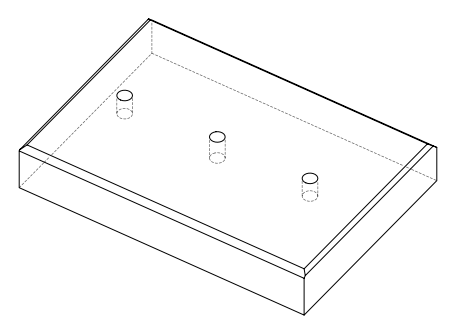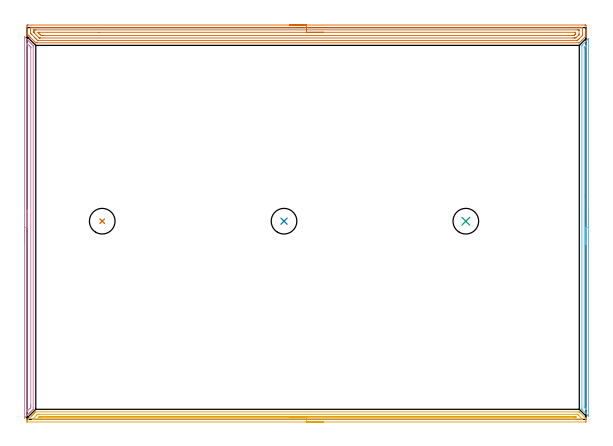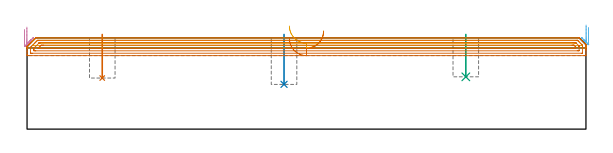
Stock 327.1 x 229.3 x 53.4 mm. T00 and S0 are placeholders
(PLAN: 7 operations, 1 tool changes, 26.2 min)
(1 INDEXABLE_INSERT_DRILL_BLIND_HOLE_FROM_SOLID | STEP1POCKET | UGT0302_001 | 0.1 min | 4146 mm3)
(2 INDEXABLE_INSERT_DRILL_BLIND_HOLE_FROM_SOLID_1 | STEP1POCKET_1 | UGT0302_001 | 0.12 min | 4798 mm3)
(3 INDEXABLE_INSERT_DRILL_BLIND_HOLE_FROM_SOLID_2 | STEP1POCKET_2 | UGT0302_001 | 0.1 min | 4023 mm3)
(4 AREA_MILL | FG_CHAMFER_SURFACE | UGT0205_001 | 3.69 min | 2955 mm3)
(5 AREA_MILL_1 | FG_CHAMFER_SURFACE_1 | UGT0205_001 | 7.91 min | 5645 mm3)
(6 AREA_MILL_2 | FG_CHAMFER_SURFACE_2 | UGT0205_001 | 3.63 min | 1677 mm3)
(7 AREA_MILL_3 | FG_CHAMFER_SURFACE_3 | UGT0205_001 | 10.64 min | 17568 mm3)
(TOOL UGT0302_001 | Indexable Insert Drill 15mm | D15 PA180 FL50 Z2)
(TOOL UGT0205_001 | Chamfer Mill 20 x 3 x 45 deg. | D20 FL50 Z2)
(OP 1 INDEXABLE_INSERT_DRILL_BLIND_HOLE_FROM_SOLID)
G17 G21 G94 G90
T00 M6
G54
G17 G0 G90 X44. Y116. S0 M3
G43 Z63.4 H0
G94 G81 G98 Z29.9 F250. R55.4
G80
M5
M2
(OP 2 INDEXABLE_INSERT_DRILL_BLIND_HOLE_FROM_SOLID_1)
G17 G21 G94 G90
T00 M6
G54
G17 G0 G90 X150.4 Y116. S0 M3
G43 Z63.4 H0
G94 G81 G98 Z26.2 F250. R55.4
G80
M5
M2
(OP 3 INDEXABLE_INSERT_DRILL_BLIND_HOLE_FROM_SOLID_2)
G17 G21 G94 G90
T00 M6
G54
G17 G0 G90 X256.8 Y116. S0 M3
G43 Z63.4 H0
G94 G81 G98 Z30.6 F250. R55.4
G80
M5
M2
(OP 4 AREA_MILL)
G17 G21 G94 G90
T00 M6
G54
G17 G0 G90 X-1.5 Y102.4 S1061 M3
G43 Z63.4 H0
Z58.3
G94 G1 Y102.438 Z57.428 F250.
Y102.552 Z56.564
Y102.741 Z55.712
Y103.003 Z54.88
Y103.337 Z54.074
Y103.74 Z53.3
Y104.208 Z52.564
Y104.74 Z51.872
Y105.329 Z51.229
Y105.972 Z50.64
Y106.664 Z50.108
Y107.4 Z49.64
Y108.174 Z49.237
Y108.98 Z48.903
Y109.812 Z48.641
Y110.663 Z48.452
Y111.528 Z48.338
Y112.4 Z48.3
Y223.748
X-1.497 Y223.947 Z48.303
X-1.494 Y223.982 Z48.305
X-1.342 Y223.842 Z48.458
X-1.203 Y223.703 Z48.596
X0.703 Y221.797 Z50.503
X1.05 Y221.452 Z50.846
X1.532 Y220.968 Z51.332
X1.77 Y220.731 Z51.568
X1.925 Y220.577 Z51.72
X2.075 Y220.427 Z51.872
X2.216 Y220.286 Z52.013
X2.363 Y220.14 Z52.158
X2.504 Y219.997 Z52.302
X2.661 Y219.84 Z52.459
X2.8 Y219.702 Z52.596
X3.238 Y219.264 Z53.034
X3.551 Y218.948 Z53.35
X3.593 Y218.901 Z53.393
X3.6 Y218.057 Z53.4
Y6.743
X3.593 Y5.899 Z53.393
X3.551 Y5.852 Z53.35
X3.238 Y5.536 Z53.034
X2.504 Y4.803 Z52.302
X2.363 Y4.66 Z52.158
X2.215 Y4.514 Z52.013
X2.075 Y4.374 Z51.872
X1.925 Y4.223 Z51.72
X1.769 Y4.069 Z51.567
X1.645 Y3.944 Z51.443
X1.487 Y3.785 Z51.282
X1.324 Y3.623 Z51.122
X1.216 Y3.515 Z51.014
X0.612 Y2.912 Z50.411
X0.433 Y2.731 Z50.229
X-0.156 Y2.144 Z49.644
X-0.846 Y1.453 Z48.953
X-1.498 Y0.802 Z48.301
X-1.499 Y0.803 Z48.3
X-1.5 Y112.4
X-0.086 Z49.714
Y218.948
X-0.085 Y219.659 Z49.715
X-0.083 Y219.84 Z49.717
X-0.079 Y220.042 Z49.721
X-0.072 Y220.111 Z49.728
X-0.026 Y220.067 Z49.775
X0.209 Y219.84 Z50.009
X1.487 Y218.563 Z51.287
X1.99 Y218.057 Z51.79
X2.162 Y217.876 Z51.962
X2.179 Y217.852 Z51.979
X2.182 Y217.833 Z51.982
X2.184 Y217.79 Z51.984
X2.185 Y217.701 Z51.985
X2.186 Y217.345 Z51.986
Y8.527
X2.184 Y7.816 Z51.984
X2.183 Y7.635 Z51.983
X2.174 Y6.936 Z51.974
X1.99 Y6.743 Z51.79
X1.738 Y6.488 Z51.538
X1.487 Y6.237 Z51.287
X0.612 Y5.362 Z50.412
X0.21 Y4.96 Z50.01
X0.026 Y4.779 Z49.826
X-0.031 Y4.725 Z49.769
X-0.076 Y4.686 Z49.724
X-0.08 Y4.774 Z49.72
X-0.083 Y4.96 Z49.717
X-0.085 Y5.367 Z49.715
X-0.086 Y5.672 Z49.714
Y112.4
Y113.272 Z49.752
Y114.136 Z49.866
Y114.988 Z50.055
Y115.82 Z50.317
Y116.626 Z50.651
Y117.4 Z51.054
Y118.136 Z51.523
Y118.828 Z52.054
Y119.471 Z52.643
Y120.06 Z53.286
Y120.592 Z53.978
Y121.06 Z54.714
Y121.463 Z55.488
Y121.797 Z56.294
Y122.059 Z57.126
Y122.248 Z57.978
Y122.362 Z58.843
Y122.4 Z59.714
G0 Z63.4
M5
M2
(OP 5 AREA_MILL_1)
G17 G21 G94 G90
T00 M6
G54
G17 G0 G90 X173.55 Y-1.5 S1061 M3
G43 Z63.4 H0
Z57.5
G94 G1 X173.512 Z56.628 F250.
X173.398 Z55.764
X173.209 Z54.912
X172.947 Z54.08
X172.613 Z53.274
X172.21 Z52.5
X171.742 Z51.764
X171.21 Z51.072
X170.621 Z50.429
X169.978 Z49.84
X169.286 Z49.308
X168.55 Z48.84
X167.776 Z48.437
X166.97 Z48.103
X166.138 Z47.841
X165.286 Z47.652
X164.422 Z47.538
X163.55 Z47.5
X0.164
X0.025 Y-1.496 Z47.504
X0.01 Y-1.494 Z47.505
X0. Y-1.4 Z47.6
Y-1.053 Z47.946
X0.007 Y-0.732 Z48.267
X0.01 Y-0.702 Z48.297
X0.164 Y-0.538 Z48.462
X0.694 Y-0.005 Z48.993
X1.688 Y0.989 Z49.988
X2.731 Y2.032 Z51.03
X2.843 Y2.144 Z51.141
X3.289 Y2.59 Z51.588
X3.457 Y2.759 Z51.754
X3.62 Y2.921 Z51.919
X3.735 Y3.036 Z52.034
X3.893 Y3.196 Z52.191
X4.047 Y3.348 Z52.346
X4.182 Y3.483 Z52.481
X4.33 Y3.632 Z52.628
X4.474 Y3.775 Z52.773
X4.628 Y3.929 Z52.927
X4.767 Y4.069 Z53.064
X5.075 Y4.375 Z53.374
X5.1 Y4.4 Z53.4
X322.928
X323.188 Y4.403 Z53.397
X323.359 Y4.241 Z53.241
X326.936 Y0.665 Z49.663
X327.022 Y0.577 Z49.575
X327.09 Y0.506 Z49.503
X327.1 Y0.256 Z49.255
Y-0.527 Z48.473
Y-1.169 Z47.827
X327.099 Y-1.488 Z47.508
X327.096 Y-1.491 Z47.505
X326.936 Y-1.498 Z47.502
X326.766 Y-1.5 Z47.5
X163.55
Y-0.086 Z48.914
X3.289 Y-0.085 Z48.915
X3.073 Y-0.084 Z48.916
X3.071 Y-0.083 Z48.917
X3.07 Y-0.082 Z48.918
X3.075 Y-0.076 Z48.924
X3.289 Y0.139 Z49.139
X5.473 Y2.323 Z51.323
X5.717 Y2.567 Z51.567
X5.967 Y2.816 Z51.816
X6.101 Y2.942 Z51.942
X6.137 Y2.975 Z51.975
X6.189 Y2.979 Z51.979
X6.86 Y2.984 Z51.984
X7.075 Y2.985 Z51.985
X321.348
X322.025 Y2.98 Z51.98
X322.12 Y2.979 Z51.979
X322.172 Y2.966 Z51.966
X322.223 Y2.918 Z51.918
X322.428 Y2.718 Z51.718
X322.827 Y2.323 Z51.323
X322.918 Y2.232 Z51.232
X324.573 Y0.577 Z49.577
X324.704 Y0.447 Z49.447
X324.993 Y0.153 Z49.153
X325.061 Y0.081 Z49.081
X325.09 Y0.047 Z49.047
X325.093 Y0.027 Z49.027
X325.096 Y-0.031 Z48.969
X325.094 Y-0.06 Z48.94
X325.091 Y-0.075 Z48.925
X325.076 Y-0.079 Z48.921
X324.953 Y-0.082 Z48.918
X324.704 Y-0.085 Z48.915
X318.803 Y-0.086 Z48.914
X163.55
Y1.329 Z50.329
X7.753
X6.981 Y1.332 Z50.332
X6.976 Y1.335 Z50.335
X6.962 Y1.351 Z50.351
X7.055 Y1.45 Z50.45
X7.131 Y1.524 Z50.524
X7.165 Y1.554 Z50.554
X7.188 Y1.564 Z50.564
X7.256 Y1.567 Z50.567
X7.505 Y1.57 Z50.57
X7.629 Y1.571 Z50.571
X7.753
X320.24
X321.015 Y1.565 Z50.565
X321.133 Y1.561 Z50.561
X321.243 Y1.45 Z50.45
X321.347 Y1.342 Z50.342
X321.25 Y1.335 Z50.335
X321.133 Y1.333 Z50.333
X320.364 Y1.329 Z50.329
X320.24 Y1.328 Z50.328
X163.55 Y1.329 Z50.329
X162.678 Z50.367
X161.814 Z50.48
X160.962 Z50.669
X160.13 Z50.932
X159.324 Z51.265
X158.55 Z51.668
X157.814 Z52.137
X157.122 Z52.668
X156.479 Z53.257
X155.89 Z53.901
X155.358 Z54.593
X154.89 Z55.329
X154.487 Z56.102
X154.153 Z56.908
X153.891 Z57.74
X153.702 Z58.592
X153.588 Z59.457
X153.55 Z60.329
G0 Z63.4
M5
M2
(OP 6 AREA_MILL_2)
G17 G21 G94 G90
T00 M6
G54
G17 G0 G90 X328.6 Y122.4 S1061 M3
G43 Z63.4 H0
Z59.5
G94 G1 Y122.362 Z58.628 F250.
Y122.248 Z57.764
Y122.059 Z56.912
Y121.797 Z56.08
Y121.463 Z55.274
Y121.06 Z54.5
Y120.592 Z53.764
Y120.06 Z53.072
Y119.471 Z52.429
Y118.828 Z51.84
Y118.136 Z51.308
Y117.4 Z50.84
Y116.626 Z50.437
Y115.82 Z50.103
Y114.988 Z49.841
Y114.137 Z49.652
Y113.272 Z49.538
Y112.4 Z49.5
Y2.091
X328.597 Y2.013 Z49.501
X328.596 Y2.011 Z49.502
X328.586 Y2.013 Z49.512
X328.289 Y2.31 Z49.81
X324.826 Y5.775 Z53.273
X324.704 Y5.905 Z53.39
X324.7 Y6.178 Z53.4
Y218.622
X324.704 Y218.895 Z53.39
X324.827 Y219.027 Z53.273
X328.289 Y222.49 Z49.81
X328.436 Y222.638 Z49.661
X328.588 Y222.787 Z49.51
X328.596 Y222.789 Z49.502
X328.599 Y222.787 Z49.499
X328.6 Y222.709 Z49.5
Y112.4
X327.186 Z50.914
Y6.981
X327.185 Y6.178 Z50.915
X327.183 Y6.091 Z50.917
X327.179 Y6.001 Z50.921
X327.166 Y5.895 Z50.934
X327.096 Y5.96 Z51.004
X326.873 Y6.178 Z51.227
X326.204 Y6.85 Z51.896
X326.15 Y6.907 Z51.95
X326.126 Y6.935 Z51.974
X326.121 Y6.983 Z51.979
X326.117 Y7.071 Z51.983
X326.115 Y7.159 Z51.985
X326.114 Y130.405 Z51.986
Y216.926
X326.119 Y217.729 Z51.981
X326.12 Y217.813 Z51.98
X326.135 Y217.873 Z51.965
X326.204 Y217.946 Z51.896
X326.539 Y218.287 Z51.561
X327.096 Y218.846 Z51.004
X327.135 Y218.883 Z50.965
X327.166 Y218.909 Z50.934
X327.178 Y218.918 Z50.922
X327.179 Y218.889 Z50.921
X327.184 Y218.711 Z50.916
X327.185 Y218.622 Z50.915
X327.186 Y218.533 Z50.914
Y112.4
Y111.528 Z50.952
Y110.664 Z51.066
Y109.812 Z51.255
Y108.98 Z51.517
Y108.174 Z51.851
Y107.4 Z52.254
Y106.664 Z52.723
Y105.972 Z53.254
Y105.329 Z53.843
Y104.74 Z54.486
Y104.209 Z55.178
Y103.74 Z55.914
Y103.337 Z56.688
Y103.003 Z57.494
Y102.741 Z58.326
Y102.552 Z59.178
Y102.438 Z60.043
Y102.4 Z60.914
G0 Z63.4
M5
M2
(OP 7 AREA_MILL_3)
G17 G21 G94 G90
T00 M6
G54
G17 G0 G90 X153.55 Y230.8 S1061 M3
G43 Z63.4 H0
Z53.
G94 G1 X153.588 Z52.128 F250.
X153.702 Z51.263
X153.891 Z50.412
X154.153 Z49.58
X154.487 Z48.774
X154.89 Z48.
X155.358 Z47.264
X155.89 Z46.572
X156.479 Z45.929
X157.122 Z45.34
X157.814 Z44.808
X158.55 Z44.34
X159.324 Z43.937
X160.13 Z43.603
X160.962 Z43.341
X161.814 Z43.152
X162.678 Z43.038
X163.55 Z43.
X326.489 Y230.799 Z43.001
X326.873 Y230.796 Z43.002
X327.09 Y230.792 Z43.005
X327.1 Y230.42 Z43.376
Y227.791 Z46.004
Y227.237 Z46.56
Y226.915 Z46.882
Y226.36 Z47.436
Y226.038 Z47.757
Y225.394 Z48.406
Y224.93 Z48.87
X327.09 Y224.299 Z49.5
X327.08 Y224.285 Z49.513
X326.936 Y224.136 Z49.663
X326.78 Y223.979 Z49.82
X324.597 Y221.797 Z52.003
X324.458 Y221.656 Z52.141
X324.406 Y221.605 Z52.193
X323.365 Y220.564 Z53.235
X323.206 Y220.404 Z53.39
X322.918 Y220.4 Z53.4
X5.967
X5.164 Y220.405 Z53.394
X5.1 Y220.407 Z53.393
X5.075 Y220.428 Z53.372
X4.719 Y220.78 Z53.018
X2.225 Y223.274 Z50.523
X2.089 Y223.409 Z50.387
X1.95 Y223.549 Z50.249
X1.794 Y223.705 Z50.093
X1.65 Y223.847 Z49.948
X1.503 Y223.995 Z49.802
X1.364 Y224.135 Z49.663
X1.212 Y224.285 Z49.51
X1.057 Y224.442 Z49.356
X0.934 Y224.565 Z49.233
X0.774 Y224.724 Z49.071
X0.611 Y224.888 Z48.91
X0.504 Y224.995 Z48.803
X0.164 Y225.335 Z48.463
X0.071 Y225.427 Z48.368
X0.01 Y225.489 Z48.303
X0.002 Y225.62 Z48.173
X0. Y225.864 Z47.935
Y226.27 Z47.529
Y226.915 Z46.88
Y228.113 Z45.684
Y228.667 Z45.127
Y230.143 Z43.653
X0.004 Y230.42 Z43.376
X0.01 Y230.792 Z43.004
X0.227 Y230.796 Z43.002
X0.611 Y230.8 Z43.
X163.55
Y229.386 Z44.414
X324.704 Y229.385 Z44.415
X324.866 Y229.384 Z44.416
X325.052 Y229.38 Z44.42
X325.09 Y229.378 Z44.422
X325.095 Y229.352 Z44.448
X325.097 Y229.323 Z44.477
X325.1 Y229.155 Z44.645
X325.099 Y225.65 Z48.15
X325.096 Y225.162 Z48.638
X325.093 Y224.779 Z49.021
X325.045 Y224.707 Z49.093
X324.67 Y224.319 Z49.481
X322.918 Y222.568 Z51.232
X322.458 Y222.108 Z51.692
X322.312 Y221.966 Z51.834
X322.193 Y221.853 Z51.947
X322.157 Y221.821 Z51.979
X322.116 Y221.819 Z51.981
X322.025 Y221.816 Z51.984
X321.864 Y221.815 Z51.985
X6.699
X6.334 Y221.819 Z51.981
X6.156 Y221.821 Z51.979
X5.968 Y221.994 Z51.806
X5.419 Y222.533 Z51.267
X5.075 Y222.875 Z50.925
X4.54 Y223.409 Z50.391
X2.788 Y225.162 Z48.638
X2.396 Y225.554 Z48.246
X2.154 Y225.799 Z48.001
X2.037 Y225.921 Z47.879
X2.011 Y225.951 Z47.849
X2.007 Y225.983 Z47.817
X2.004 Y226.038 Z47.762
X2. Y226.427 Z47.373
X2.001 Y229.186 Z44.614
X2.005 Y229.289 Z44.511
X2.01 Y229.358 Z44.442
X2.016 Y229.38 Z44.42
X2.031
X2.396 Y229.385 Z44.415
X2.557 Y229.386 Z44.414
X3.289
X163.55
Y227.972 Z45.828
X322.025 Y227.971 Z45.829
X322.736 Y227.97 Z45.83
X322.918 Y227.967 Z45.833
X323.09 Y227.962 Z45.838
X323.095 Y227.791 Z46.009
X323.099 Y227.613 Z46.187
X323.1 Y225.511 Z48.289
X323.098 Y225.336 Z48.464
X323.094 Y225.249 Z48.551
X323.09 Y225.207 Z48.593
X323.054 Y225.162 Z48.638
X322.99 Y225.091 Z48.709
X322.918 Y225.017 Z48.783
X321.309 Y223.409 Z50.391
X321.221 Y223.323 Z50.477
X321.132 Y223.239 Z50.561
X320.422 Y223.23 Z50.57
X320.24 Y223.229 Z50.571
X319.531 Y223.228 Z50.572
X7.753 Y223.229 Z50.571
X7.569 Y223.231 Z50.569
X7.203 Y223.235 Z50.565
X7.161 Y223.25 Z50.55
X7.135 Y223.271 Z50.529
X7.085 Y223.316 Z50.484
X6.99 Y223.409 Z50.391
X6.86 Y223.539 Z50.261
X4.362 Y226.038 Z47.762
X4.182 Y226.22 Z47.58
X4.015 Y226.396 Z47.404
X4.005 Y226.736 Z47.064
X4.002 Y226.915 Z46.885
X4. Y227.093 Z46.707
X4.005 Y227.791 Z46.009
X4.007 Y227.962 Z45.838
X4.182 Y227.965 Z45.835
X4.891 Y227.971 Z45.829
X5.075
X163.55 Y227.972 Z45.828
Y226.557 Z47.243
X320.604
X320.965 Y226.554 Z47.246
X321.03 Y226.552 Z47.248
X321.09 Y226.548 Z47.252
X321.1 Y226.038 Z47.762
X321.097 Y225.827 Z47.973
X321.094 Y225.722 Z48.078
X321.09 Y225.67 Z48.13
X321.069 Y225.63 Z48.17
X320.867 Y225.422 Z48.378
X320.612 Y225.162 Z48.638
X320.428 Y224.977 Z48.823
X320.24 Y224.79 Z49.01
X320.132 Y224.689 Z49.111
X320.095 Y224.656 Z49.144
X320.056 Y224.65 Z49.15
X319.872 Y224.646 Z49.154
X319.347 Y224.643 Z49.157
X318.983
X9.539
X9.174 Y224.644 Z49.156
X8.646 Y224.647 Z49.153
X8.275 Y224.65 Z49.15
X7.753 Y225.101 Z48.699
X7.69 Y225.162 Z48.638
X6.86 Y225.989 Z47.811
X6.814 Y226.038 Z47.762
X6.339 Y226.55 Z47.25
X6.86 Y226.555 Z47.245
X7.225 Y226.557 Z47.243
X42.118
X163.55
X164.422 Z47.281
X165.286 Z47.395
X166.138 Z47.583
X166.97 Z47.846
X167.776 Z48.18
X168.55 Z48.582
X169.286 Z49.051
X169.978 Z49.582
X170.621 Z50.172
X171.21 Z50.815
X171.742 Z51.507
X172.21 Z52.243
X172.613 Z53.016
X172.947 Z53.822
X173.209 Z54.654
X173.398 Z55.506
X173.512 Z56.371
X173.55 Z57.243
G0 Z63.4
M5
M2
